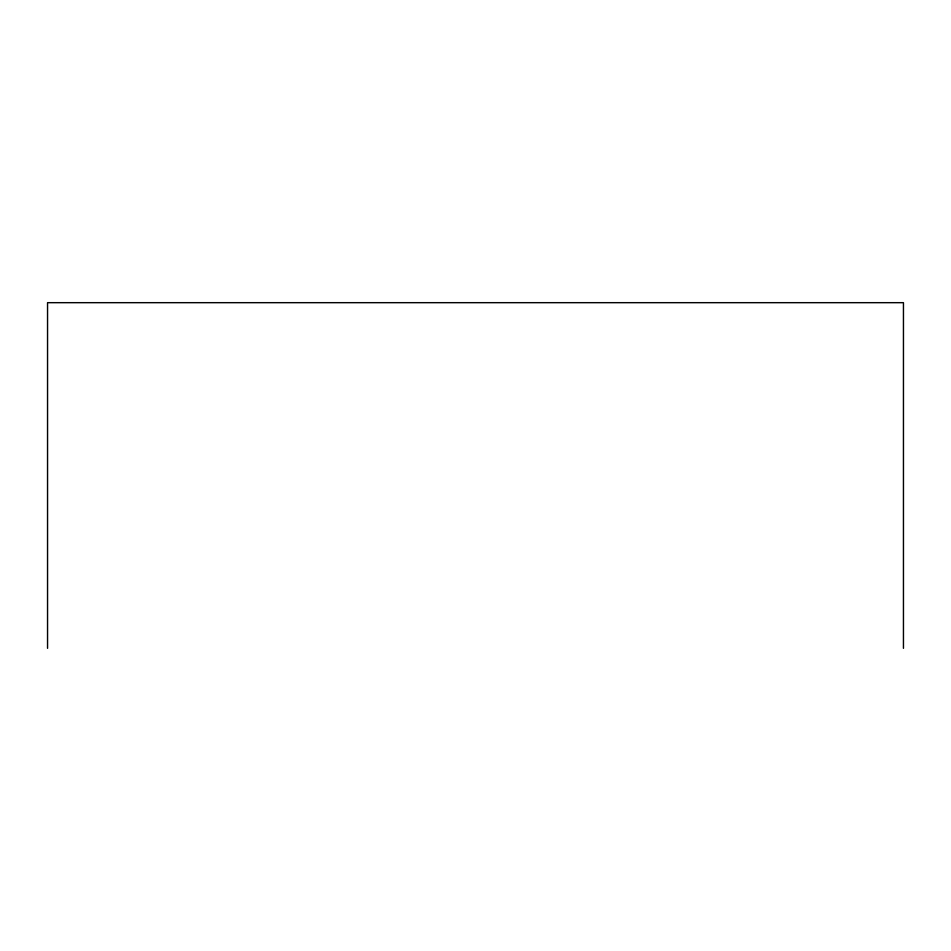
<?xml version="1.0" encoding="UTF-8"?>
<svg xmlns="http://www.w3.org/2000/svg" width="951" height="951" viewBox="0 0 951 951"><rect width="100%" height="100%" fill="white"/><g stroke="black" fill="none" stroke-linecap="round" stroke-linejoin="round"><path stroke-width="1.43" d="M903.45 648.32L903.45 302.68L47.55 302.68L47.55 648.32"/></g></svg>
